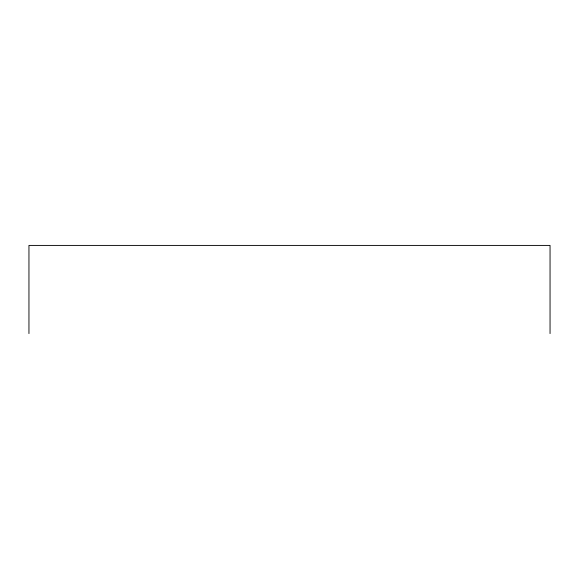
<?xml version="1.0" encoding="UTF-8"?>
<svg xmlns="http://www.w3.org/2000/svg" width="579" height="579" viewBox="0 0 579 579"><rect width="100%" height="100%" fill="white"/><g stroke="black" fill="none" stroke-linecap="round" stroke-linejoin="round"><path stroke-width="0.87" d="M550.05 333.584L550.05 245.416L28.95 245.416L28.95 333.584"/></g></svg>
